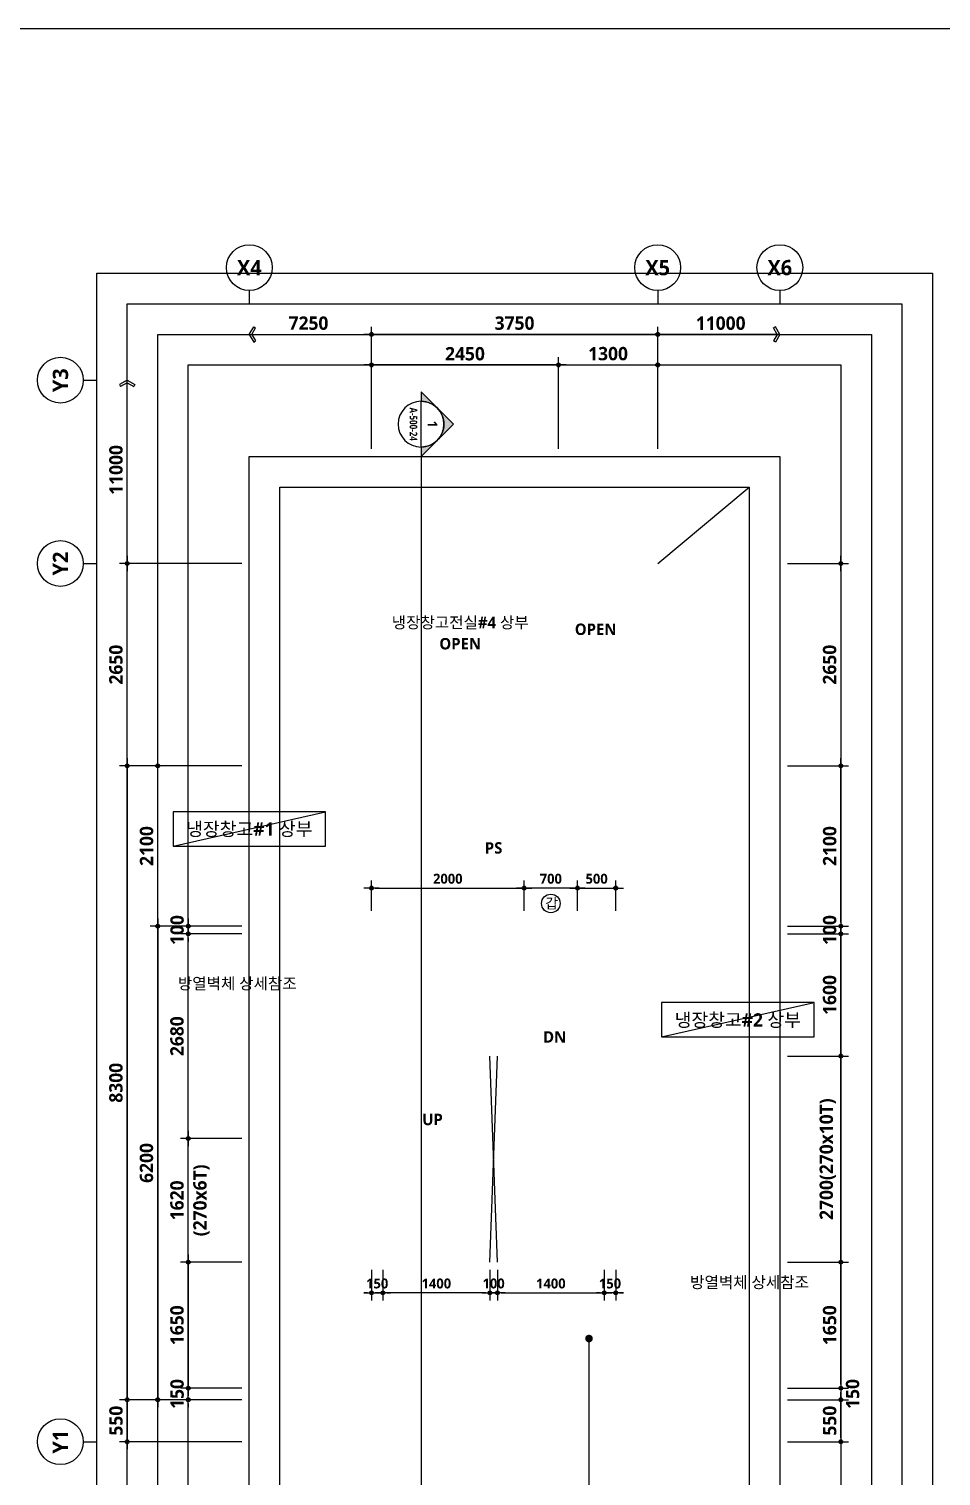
# Model space of a CAD drawing. Header units: millimetres. Extents: x -12482 to 126000, y 0 to 220200.
# Drawn here: x 13163 to 25113, y 128550 to 147500 of the extents above; entities that cross this region are included whole.
import ezdxf
from ezdxf.enums import TextEntityAlignment as Align

# ---------------------------------------------------------------- set-up
doc = ezdxf.new("R2010")
doc.units = ezdxf.units.MM
doc.header["$LTSCALE"] = 60
doc.linetypes.add('CEN', pattern=[62, 60, -1, 0, -1])
doc.layers.get('Defpoints').update_dxf_attribs({"color": 153})
for name, color, linetype in [('A-ANNO-DIM', 4, 'Continuous'), ('A-ANNO-GRA1', 7, 'Continuous'), ('A-ANNO-LEAD', 4, 'Continuous'), ('A-ANNO-SYMB', 7, 'Continuous'), ('A-ANNO-TEXT1', 7, 'Continuous'), ('A-ANNO-TEXT2', 3, 'Continuous'), ('A-ANNO-TITL', 7, 'Continuous'), ('A-FLOR-OPEN-BELO', 6, 'CEN'), ('A-ST-AXIS-BUB', 7, 'Continuous'), ('A-ST-AXIS-DIM', 7, 'Continuous'), ('AA-MKXS', 3, 'Continuous'), ('AA-MKXX', 3, 'Continuous')]:
    doc.layers.add(name, color=color, linetype=linetype)
for name, color, linetype, plot in [('Defpoint', 161, 'Continuous', False), ('G(그리드1)', 185, 'Continuous', False), ('G(그리드2)', 235, 'Continuous', False)]:
    doc.layers.add(name, color=color, linetype=linetype, plot=plot)
doc.styles.add('2020음성 1차', font='NanumGothicBold.ttf')
doc.styles.add('SAMOO', font='romans.shx', dxfattribs={"bigfont": 'whgtxt.shx'})
doc.styles.add('SH_진천_나눔', font='')
doc.styles.get('SH_진천_나눔').set_extended_font_data('NanumGothic', bold=True)
doc.dimstyles.new('SHP 50', dxfattribs={"dimscale": 50, "dimtxt": 3.5, "dimasz": 1, "dimexe": 2, "dimexo": 2, "dimgap": 1, "dimtad": 1, "dimdec": 0, "dimzin": 0, "dimdsep": 46, "dimtxsty": 'SH_진천_나눔', "dimblk": 'DIMDOT', "dimcen": 0.09, "dimclrd": 256, "dimclre": 256, "dimclrt": 3, "dimadec": 0, "dimazin": 1, "dimtfac": 1, "dimtdec": 0, "dimtix": 1, "dimtmove": 2, "dimatfit": 0, "dimldrblk": 'DIMDOT', "dimfxl": 1, "dimtolj": 1, "dimtzin": 0, "dimlwd": -1, "dimlwe": -1, "dimarcsym": 0})
doc.dimstyles.new('SHP 50내부', dxfattribs={"dimscale": 50, "dimtxt": 2.6, "dimasz": 1, "dimexe": 2, "dimexo": 2, "dimgap": 1, "dimtad": 1, "dimdec": 0, "dimzin": 0, "dimdsep": 46, "dimtxsty": '2020음성 1차', "dimblk": 'DIMDOT', "dimcen": 0.09, "dimclrd": 256, "dimclre": 256, "dimclrt": 3, "dimadec": 0, "dimazin": 1, "dimtfac": 1, "dimtdec": 0, "dimtix": 1, "dimtmove": 2, "dimatfit": 0, "dimldrblk": 'DIMDOT', "dimfxl": 1, "dimtolj": 1, "dimtzin": 0, "dimlwd": -1, "dimlwe": -1, "dimarcsym": 0})

# ---------------------------------------------------------------- blocks, each defined once
blk = doc.blocks.new('A-ST-AXIS-BUB-1')
at = {"layer": 'A-ST-AXIS-BUB'}
blk.add_line((0, 350), (0, 0), dxfattribs=at)
blk.add_circle((0, 950), 600, dxfattribs=at)
blk = doc.blocks.new('DIMDOT')
at = {"color": 0}
blk.add_line((-2, 0), (2, 0), dxfattribs=at)
for radius in [0.5, 0.25]:
    blk.add_circle((0, 0), radius, dxfattribs=at)
blk = doc.blocks.new('arrow1')
at = {"color": 0}
for p, q in [((0, 0), (0.286, 0.501)), ((0, 0), (0.286, -0.501)), ((0.165, 0), (0.41, 0.429)), ((0.165, 0), (0.41, -0.429)), ((0.286, 0.501), (0.41, 0.43)), ((0.286, -0.501), (0.41, -0.43))]:
    blk.add_line(p, q, dxfattribs=at)
blk = doc.blocks.new('*D17259')
at = {"layer": 'A-ST-AXIS-DIM'}
for p, q in [((15950, 137850), (14350, 137850)), ((14450, 137800), (14450, 129600)), ((15950, 129550), (14350, 129550))]:
    blk.add_line(p, q, dxfattribs=at)
at = {"layer": 'Defpoints', "color": 0}
for p in [(16050, 137850), (14450, 129550), (16050, 129550)]:
    blk.add_point(p, dxfattribs=at)
at = {"layer": 'A-ST-AXIS-DIM', "linetype": 'ByBlock', "xscale": 50, "yscale": 50, "zscale": 50}
for p, rotation in [((14450, 137850), 90), ((14450, 129550), 270)]:
    blk.add_blockref('DIMDOT', p, dxfattribs=dict(at, rotation=rotation))
at = {"layer": 'A-ST-AXIS-DIM', "color": 3, "insert": (14303, 133700), "char_height": 175, "attachment_point": 5, "rotation": 90, "style": 'SH_진천_나눔'}
blk.add_mtext('\\A1;8300', dxfattribs=at)
blk = doc.blocks.new('*D17260')
at = {"layer": 'A-ST-AXIS-DIM'}
for p, q in [((15950, 135750), (14750, 135750)), ((14850, 135700), (14850, 129600)), ((15950, 129550), (14750, 129550))]:
    blk.add_line(p, q, dxfattribs=at)
at = {"layer": 'Defpoints', "color": 0}
for p in [(16050, 135750), (14850, 129550), (16050, 129550)]:
    blk.add_point(p, dxfattribs=at)
at = {"layer": 'A-ST-AXIS-DIM', "linetype": 'ByBlock', "xscale": 50, "yscale": 50, "zscale": 50}
for p, rotation in [((14850, 135750), 90), ((14850, 129550), 270)]:
    blk.add_blockref('DIMDOT', p, dxfattribs=dict(at, rotation=rotation))
at = {"layer": 'A-ST-AXIS-DIM', "color": 3, "insert": (14703, 132650), "char_height": 175, "attachment_point": 5, "rotation": 90, "style": 'SH_진천_나눔'}
blk.add_mtext('\\A1;6200', dxfattribs=at)
blk = doc.blocks.new('*D17261')
at = {"layer": 'A-ST-AXIS-DIM'}
for p, q in [((15950, 137850), (14750, 137850)), ((14850, 135800), (14850, 137800)), ((15950, 135750), (14750, 135750))]:
    blk.add_line(p, q, dxfattribs=at)
at = {"layer": 'Defpoints', "color": 0}
for p in [(14850, 137850), (16050, 137850), (16050, 135750)]:
    blk.add_point(p, dxfattribs=at)
at = {"layer": 'A-ST-AXIS-DIM', "linetype": 'ByBlock', "xscale": 50, "yscale": 50, "zscale": 50}
for p, rotation in [((14850, 137850), 90), ((14850, 135750), 270)]:
    blk.add_blockref('DIMDOT', p, dxfattribs=dict(at, rotation=rotation))
at = {"layer": 'A-ST-AXIS-DIM', "color": 3, "insert": (14704, 136800), "char_height": 175, "attachment_point": 5, "rotation": 90, "style": 'SH_진천_나눔'}
blk.add_mtext('\\A1;2100', dxfattribs=at)
blk = doc.blocks.new('*D17262')
at = {"layer": 'A-ST-AXIS-DIM'}
for p, q in [((15950, 129550), (14350, 129550)), ((14450, 129500), (14450, 129050)), ((15950, 129000), (14350, 129000))]:
    blk.add_line(p, q, dxfattribs=at)
at = {"layer": 'Defpoints', "color": 0}
for p in [(16050, 129550), (14450, 129000), (16050, 129000)]:
    blk.add_point(p, dxfattribs=at)
at = {"layer": 'A-ST-AXIS-DIM', "linetype": 'ByBlock', "xscale": 50, "yscale": 50, "zscale": 50}
for p, rotation in [((14450, 129550), 90), ((14450, 129000), 270)]:
    blk.add_blockref('DIMDOT', p, dxfattribs=dict(at, rotation=rotation))
at = {"layer": 'A-ST-AXIS-DIM', "color": 3, "insert": (14304, 129275), "char_height": 175, "attachment_point": 5, "rotation": 90, "style": 'SH_진천_나눔'}
blk.add_mtext('\\A1;550', dxfattribs=at)
blk = doc.blocks.new('*D17263')
at = {"layer": 'A-ST-AXIS-DIM'}
for p, q in [((15950, 140500), (14350, 140500)), ((14450, 137900), (14450, 140450)), ((15950, 137850), (14350, 137850))]:
    blk.add_line(p, q, dxfattribs=at)
at = {"layer": 'Defpoints', "color": 0}
for p in [(14450, 140500), (16050, 140500), (16050, 137850)]:
    blk.add_point(p, dxfattribs=at)
at = {"layer": 'A-ST-AXIS-DIM', "linetype": 'ByBlock', "xscale": 50, "yscale": 50, "zscale": 50}
for p, rotation in [((14450, 140500), 90), ((14450, 137850), 270)]:
    blk.add_blockref('DIMDOT', p, dxfattribs=dict(at, rotation=rotation))
at = {"layer": 'A-ST-AXIS-DIM', "color": 3, "insert": (14303, 139175), "char_height": 175, "attachment_point": 5, "rotation": 90, "style": 'SH_진천_나눔'}
blk.add_mtext('\\A1;2650', dxfattribs=at)
blk = doc.blocks.new('*D18439')
at = {"layer": 'A-ANNO-DIM'}
for p, q in [((19650, 135950), (19650, 136350)), ((20350, 135950), (20350, 136350)), ((20300, 136250), (19700, 136250))]:
    blk.add_line(p, q, dxfattribs=at)
at = {"layer": 'Defpoints', "color": 0}
for p in [(19650, 136250), (19650, 135850), (20350, 135850)]:
    blk.add_point(p, dxfattribs=at)
at = {"layer": 'A-ANNO-DIM', "linetype": 'ByBlock', "xscale": 50, "yscale": 50, "zscale": 50, "rotation": 180}
blk.add_blockref('DIMDOT', (19650, 136250), dxfattribs=at)
at = {"layer": 'A-ANNO-DIM', "linetype": 'ByBlock', "xscale": 50, "yscale": 50, "zscale": 50}
blk.add_blockref('DIMDOT', (20350, 136250), dxfattribs=at)
at = {"layer": 'A-ANNO-DIM', "color": 3, "insert": (20000, 136371), "char_height": 130, "attachment_point": 5, "style": '2020음성 1차'}
blk.add_mtext('\\A1;700', dxfattribs=at)
blk = doc.blocks.new('*D18440')
at = {"layer": 'A-ANNO-DIM'}
for p, q in [((17650, 135950), (17650, 136350)), ((19650, 135950), (19650, 136350)), ((17700, 136250), (19600, 136250))]:
    blk.add_line(p, q, dxfattribs=at)
at = {"layer": 'Defpoints', "color": 0}
for p in [(19650, 136250), (17650, 135850), (19650, 135850)]:
    blk.add_point(p, dxfattribs=at)
at = {"layer": 'A-ANNO-DIM', "linetype": 'ByBlock', "xscale": 50, "yscale": 50, "zscale": 50, "rotation": 180}
blk.add_blockref('DIMDOT', (17650, 136250), dxfattribs=at)
at = {"layer": 'A-ANNO-DIM', "linetype": 'ByBlock', "xscale": 50, "yscale": 50, "zscale": 50}
blk.add_blockref('DIMDOT', (19650, 136250), dxfattribs=at)
at = {"layer": 'A-ANNO-DIM', "color": 3, "insert": (18650, 136371), "char_height": 130, "attachment_point": 5, "style": '2020음성 1차'}
blk.add_mtext('\\A1;2000', dxfattribs=at)
blk = doc.blocks.new('*D18441')
at = {"layer": 'A-ANNO-DIM'}
for p, q in [((20350, 135950), (20350, 136350)), ((20850, 135950), (20850, 136350)), ((20400, 136250), (20800, 136250))]:
    blk.add_line(p, q, dxfattribs=at)
at = {"layer": 'Defpoints', "color": 0}
for p in [(20850, 136250), (20350, 135850), (20850, 135850)]:
    blk.add_point(p, dxfattribs=at)
at = {"layer": 'A-ANNO-DIM', "linetype": 'ByBlock', "xscale": 50, "yscale": 50, "zscale": 50, "rotation": 180}
blk.add_blockref('DIMDOT', (20350, 136250), dxfattribs=at)
at = {"layer": 'A-ANNO-DIM', "linetype": 'ByBlock', "xscale": 50, "yscale": 50, "zscale": 50}
blk.add_blockref('DIMDOT', (20850, 136250), dxfattribs=at)
at = {"layer": 'A-ANNO-DIM', "color": 3, "insert": (20600, 136371), "char_height": 130, "attachment_point": 5, "style": '2020음성 1차'}
blk.add_mtext('\\A1;500', dxfattribs=at)
blk = doc.blocks.new('갑종 TEXT100')
at = {"layer": 'A-ANNO-SYMB'}
blk.add_circle((0, 0), 243, dxfattribs=at)
at = {"layer": 'A-ANNO-TITL', "style": '2020음성 1차'}
blk.add_text('갑 ', height=266.7, dxfattribs=at).set_placement((67, 0), align=Align.MIDDLE_CENTER)
blk = doc.blocks.new('*D18448')
at = {"layer": 'A-ST-AXIS-DIM'}
for p, q in [((17650, 142000), (17650, 143600)), ((21350, 143500), (17700, 143500)), ((21400, 142000), (21400, 143600))]:
    blk.add_line(p, q, dxfattribs=at)
at = {"layer": 'Defpoints', "color": 0}
for p in [(17650, 143500), (17650, 141900), (21400, 141900)]:
    blk.add_point(p, dxfattribs=at)
at = {"layer": 'A-ST-AXIS-DIM', "linetype": 'ByBlock', "xscale": 50, "yscale": 50, "zscale": 50, "rotation": 180}
blk.add_blockref('DIMDOT', (17650, 143500), dxfattribs=at)
at = {"layer": 'A-ST-AXIS-DIM', "linetype": 'ByBlock', "xscale": 50, "yscale": 50, "zscale": 50}
blk.add_blockref('DIMDOT', (21400, 143500), dxfattribs=at)
at = {"layer": 'A-ST-AXIS-DIM', "color": 3, "insert": (19525, 143647), "char_height": 175, "attachment_point": 5, "style": 'SH_진천_나눔'}
blk.add_mtext('\\A1;3750', dxfattribs=at)
blk = doc.blocks.new('*D18449')
at = {"layer": 'A-ST-AXIS-DIM'}
for p, q in [((20100, 142000), (20100, 143200)), ((20150, 143100), (21350, 143100)), ((21400, 142000), (21400, 143200))]:
    blk.add_line(p, q, dxfattribs=at)
at = {"layer": 'Defpoints', "color": 0}
for p in [(21400, 143100), (20100, 141900), (21400, 141900)]:
    blk.add_point(p, dxfattribs=at)
at = {"layer": 'A-ST-AXIS-DIM', "linetype": 'ByBlock', "xscale": 50, "yscale": 50, "zscale": 50, "rotation": 180}
blk.add_blockref('DIMDOT', (20100, 143100), dxfattribs=at)
at = {"layer": 'A-ST-AXIS-DIM', "linetype": 'ByBlock', "xscale": 50, "yscale": 50, "zscale": 50}
blk.add_blockref('DIMDOT', (21400, 143100), dxfattribs=at)
at = {"layer": 'A-ST-AXIS-DIM', "color": 3, "insert": (20750, 143247), "char_height": 175, "attachment_point": 5, "style": 'SH_진천_나눔'}
blk.add_mtext('\\A1;1300', dxfattribs=at)
blk = doc.blocks.new('*D18450')
at = {"layer": 'A-ST-AXIS-DIM'}
for p, q in [((17650, 142000), (17650, 143200)), ((20050, 143100), (17700, 143100)), ((20100, 142000), (20100, 143200))]:
    blk.add_line(p, q, dxfattribs=at)
at = {"layer": 'Defpoints', "color": 0}
for p in [(17650, 143100), (17650, 141900), (20100, 141900)]:
    blk.add_point(p, dxfattribs=at)
at = {"layer": 'A-ST-AXIS-DIM', "linetype": 'ByBlock', "xscale": 50, "yscale": 50, "zscale": 50, "rotation": 180}
blk.add_blockref('DIMDOT', (17650, 143100), dxfattribs=at)
at = {"layer": 'A-ST-AXIS-DIM', "linetype": 'ByBlock', "xscale": 50, "yscale": 50, "zscale": 50}
blk.add_blockref('DIMDOT', (20100, 143100), dxfattribs=at)
at = {"layer": 'A-ST-AXIS-DIM', "color": 3, "insert": (18875, 143246), "char_height": 175, "attachment_point": 5, "style": 'SH_진천_나눔'}
blk.add_mtext('\\A1;2450', dxfattribs=at)
blk = doc.blocks.new('*D18479')
at = {"layer": 'A-ST-AXIS-DIM'}
for p, q in [((15950, 132970), (15150, 132970)), ((15250, 131400), (15250, 132920)), ((15950, 131350), (15150, 131350))]:
    blk.add_line(p, q, dxfattribs=at)
at = {"layer": 'Defpoints', "color": 0}
for p in [(15250, 132970), (16050, 132970), (16050, 131350)]:
    blk.add_point(p, dxfattribs=at)
at = {"layer": 'A-ST-AXIS-DIM', "linetype": 'ByBlock', "xscale": 50, "yscale": 50, "zscale": 50}
for p, rotation in [((15250, 132970), 89.99999999999993), ((15250, 131350), 269.9999999999999)]:
    blk.add_blockref('DIMDOT', p, dxfattribs=dict(at, rotation=rotation))
at = {"layer": 'A-ST-AXIS-DIM', "color": 3, "char_height": 175, "attachment_point": 5, "rotation": 90, "style": 'SH_진천_나눔'}
for s, insert in [('\\A1;(270x6T)', (15422, 132160)), ('\\A1;1620', (15103, 132160))]:
    blk.add_mtext(s, dxfattribs=dict(at, insert=insert))
blk = doc.blocks.new('*D18480')
at = {"layer": 'A-ST-AXIS-DIM'}
for p, q in [((15950, 135650), (15150, 135650)), ((15250, 133020), (15250, 135600)), ((15950, 132970), (15150, 132970))]:
    blk.add_line(p, q, dxfattribs=at)
at = {"layer": 'Defpoints', "color": 0}
for p in [(15250, 135650), (16050, 135650), (16050, 132970)]:
    blk.add_point(p, dxfattribs=at)
at = {"layer": 'A-ST-AXIS-DIM', "linetype": 'ByBlock', "xscale": 50, "yscale": 50, "zscale": 50}
for p, rotation in [((15250, 135650), 89.99999999999997), ((15250, 132970), 269.9999999999999)]:
    blk.add_blockref('DIMDOT', p, dxfattribs=dict(at, rotation=rotation))
at = {"layer": 'A-ST-AXIS-DIM', "color": 3, "insert": (15103, 134310), "char_height": 175, "attachment_point": 5, "rotation": 90, "style": 'SH_진천_나눔'}
blk.add_mtext('\\A1;2680', dxfattribs=at)
blk = doc.blocks.new('*D18481')
at = {"layer": 'A-ST-AXIS-DIM'}
for p, q in [((15950, 135750), (15150, 135750)), ((15250, 135800), (15250, 135850)), ((15250, 135750), (15250, 135650)), ((15950, 135650), (15150, 135650)), ((15250, 135600), (15250, 135550))]:
    blk.add_line(p, q, dxfattribs=at)
at = {"layer": 'Defpoints', "color": 0}
for p in [(16050, 135750), (15250, 135650), (16050, 135650)]:
    blk.add_point(p, dxfattribs=at)
at = {"layer": 'A-ST-AXIS-DIM', "linetype": 'ByBlock', "xscale": 50, "yscale": 50, "zscale": 50}
for p, rotation in [((15250, 135750), 270), ((15250, 135650), 90)]:
    blk.add_blockref('DIMDOT', p, dxfattribs=dict(at, rotation=rotation))
at = {"layer": 'A-ST-AXIS-DIM', "color": 3, "insert": (15104, 135700), "char_height": 175, "attachment_point": 5, "rotation": 90, "style": 'SH_진천_나눔'}
blk.add_mtext('\\A1;100', dxfattribs=at)
blk = doc.blocks.new('*D18482')
at = {"layer": 'A-ST-AXIS-DIM'}
for p, q in [((15950, 131350), (15150, 131350)), ((15250, 131300), (15250, 129750)), ((15950, 129700), (15150, 129700))]:
    blk.add_line(p, q, dxfattribs=at)
at = {"layer": 'Defpoints', "color": 0}
for p in [(16050, 131350), (15250, 129700), (16050, 129700)]:
    blk.add_point(p, dxfattribs=at)
at = {"layer": 'A-ST-AXIS-DIM', "linetype": 'ByBlock', "xscale": 50, "yscale": 50, "zscale": 50}
for p, rotation in [((15250, 131350), 90.00000000000006), ((15250, 129700), 270.0000000000001)]:
    blk.add_blockref('DIMDOT', p, dxfattribs=dict(at, rotation=rotation))
at = {"layer": 'A-ST-AXIS-DIM', "color": 3, "insert": (15103, 130525), "char_height": 175, "attachment_point": 5, "rotation": 90, "style": 'SH_진천_나눔'}
blk.add_mtext('\\A1;1650', dxfattribs=at)
blk = doc.blocks.new('*D18483')
at = {"layer": 'A-ST-AXIS-DIM'}
for p, q in [((15950, 129700), (15150, 129700)), ((15250, 129750), (15250, 129800)), ((15250, 129550), (15250, 129700)), ((15950, 129550), (15150, 129550)), ((15250, 129500), (15250, 129450))]:
    blk.add_line(p, q, dxfattribs=at)
at = {"layer": 'Defpoints', "color": 0}
for p in [(15250, 129700), (16050, 129700), (16050, 129550)]:
    blk.add_point(p, dxfattribs=at)
at = {"layer": 'A-ST-AXIS-DIM', "linetype": 'ByBlock', "xscale": 50, "yscale": 50, "zscale": 50}
for p, rotation in [((15250, 129700), 270), ((15250, 129550), 90)]:
    blk.add_blockref('DIMDOT', p, dxfattribs=dict(at, rotation=rotation))
at = {"layer": 'A-ST-AXIS-DIM', "color": 3, "insert": (15104, 129625), "char_height": 175, "attachment_point": 5, "rotation": 90, "style": 'SH_진천_나눔'}
blk.add_mtext('\\A1;150', dxfattribs=at)
blk = doc.blocks.new('*D18484')
at = {"layer": 'A-ST-AXIS-DIM'}
for p, q in [((23100, 129700), (23900, 129700)), ((23800, 129750), (23800, 129800)), ((23800, 129700), (23800, 129550)), ((23100, 129550), (23900, 129550)), ((23800, 129500), (23800, 129450))]:
    blk.add_line(p, q, dxfattribs=at)
at = {"layer": 'Defpoints', "color": 0}
for p in [(23000, 129700), (23000, 129550), (23800, 129550)]:
    blk.add_point(p, dxfattribs=at)
at = {"layer": 'A-ST-AXIS-DIM', "linetype": 'ByBlock', "xscale": 50, "yscale": 50, "zscale": 50}
for p, rotation in [((23800, 129700), 270), ((23800, 129550), 90)]:
    blk.add_blockref('DIMDOT', p, dxfattribs=dict(at, rotation=rotation))
at = {"layer": 'A-ST-AXIS-DIM', "color": 3, "insert": (23954, 129625), "char_height": 175, "attachment_point": 5, "rotation": 90, "style": 'SH_진천_나눔'}
blk.add_mtext('\\A1;150', dxfattribs=at)
blk = doc.blocks.new('*D18485')
at = {"layer": 'A-ST-AXIS-DIM'}
for p, q in [((23100, 135650), (23900, 135650)), ((23800, 134100), (23800, 135600)), ((23100, 134050), (23900, 134050))]:
    blk.add_line(p, q, dxfattribs=at)
at = {"layer": 'Defpoints', "color": 0}
for p in [(23000, 135650), (23800, 135650), (23000, 134050)]:
    blk.add_point(p, dxfattribs=at)
at = {"layer": 'A-ST-AXIS-DIM', "linetype": 'ByBlock', "xscale": 50, "yscale": 50, "zscale": 50}
for p, rotation in [((23800, 135650), 90), ((23800, 134050), 270)]:
    blk.add_blockref('DIMDOT', p, dxfattribs=dict(at, rotation=rotation))
at = {"layer": 'A-ST-AXIS-DIM', "color": 3, "insert": (23653, 134850), "char_height": 175, "attachment_point": 5, "rotation": 90, "style": 'SH_진천_나눔'}
blk.add_mtext('\\A1;1600', dxfattribs=at)
blk = doc.blocks.new('*D18486')
at = {"layer": 'A-ST-AXIS-DIM'}
for p, q in [((23100, 135750), (23900, 135750)), ((23800, 135800), (23800, 135850)), ((23800, 135750), (23800, 135650)), ((23100, 135650), (23900, 135650)), ((23800, 135600), (23800, 135550))]:
    blk.add_line(p, q, dxfattribs=at)
at = {"layer": 'Defpoints', "color": 0}
for p in [(23000, 135750), (23000, 135650), (23800, 135650)]:
    blk.add_point(p, dxfattribs=at)
at = {"layer": 'A-ST-AXIS-DIM', "linetype": 'ByBlock', "xscale": 50, "yscale": 50, "zscale": 50}
for p, rotation in [((23800, 135750), 270), ((23800, 135650), 90)]:
    blk.add_blockref('DIMDOT', p, dxfattribs=dict(at, rotation=rotation))
at = {"layer": 'A-ST-AXIS-DIM', "color": 3, "insert": (23654, 135700), "char_height": 175, "attachment_point": 5, "rotation": 90, "style": 'SH_진천_나눔'}
blk.add_mtext('\\A1;100', dxfattribs=at)
blk = doc.blocks.new('*D18487')
at = {"layer": 'A-ST-AXIS-DIM'}
for p, q in [((23100, 134050), (23900, 134050)), ((23800, 131400), (23800, 134000)), ((23100, 131350), (23900, 131350))]:
    blk.add_line(p, q, dxfattribs=at)
at = {"layer": 'Defpoints', "color": 0}
for p in [(23000, 134050), (23800, 134050), (23000, 131350)]:
    blk.add_point(p, dxfattribs=at)
at = {"layer": 'A-ST-AXIS-DIM', "linetype": 'ByBlock', "xscale": 50, "yscale": 50, "zscale": 50}
for p, rotation in [((23800, 134050), 90), ((23800, 131350), 270)]:
    blk.add_blockref('DIMDOT', p, dxfattribs=dict(at, rotation=rotation))
at = {"layer": 'A-ST-AXIS-DIM', "color": 3, "insert": (23628, 132700), "char_height": 175, "attachment_point": 5, "rotation": 90, "style": 'SH_진천_나눔'}
blk.add_mtext('\\A1;\\A1;2700(270x10T)', dxfattribs=at)
blk = doc.blocks.new('*D18488')
at = {"layer": 'A-ST-AXIS-DIM'}
for p, q in [((23100, 131350), (23900, 131350)), ((23800, 129750), (23800, 131300)), ((23100, 129700), (23900, 129700))]:
    blk.add_line(p, q, dxfattribs=at)
at = {"layer": 'Defpoints', "color": 0}
for p in [(23000, 131350), (23800, 131350), (23000, 129700)]:
    blk.add_point(p, dxfattribs=at)
at = {"layer": 'A-ST-AXIS-DIM', "linetype": 'ByBlock', "xscale": 50, "yscale": 50, "zscale": 50}
for p, rotation in [((23800, 131350), 90), ((23800, 129700), 270)]:
    blk.add_blockref('DIMDOT', p, dxfattribs=dict(at, rotation=rotation))
at = {"layer": 'A-ST-AXIS-DIM', "color": 3, "insert": (23653, 130525), "char_height": 175, "attachment_point": 5, "rotation": 90, "style": 'SH_진천_나눔'}
blk.add_mtext('\\A1;1650', dxfattribs=at)
blk = doc.blocks.new('*D18489')
at = {"layer": 'A-ST-AXIS-DIM'}
for p, q in [((23100, 137850), (23900, 137850)), ((23800, 135800), (23800, 137800)), ((23100, 135750), (23900, 135750))]:
    blk.add_line(p, q, dxfattribs=at)
at = {"layer": 'Defpoints', "color": 0}
for p in [(23000, 137850), (23800, 137850), (23000, 135750)]:
    blk.add_point(p, dxfattribs=at)
at = {"layer": 'A-ST-AXIS-DIM', "linetype": 'ByBlock', "xscale": 50, "yscale": 50, "zscale": 50}
for p, rotation in [((23800, 137850), 90), ((23800, 135750), 270)]:
    blk.add_blockref('DIMDOT', p, dxfattribs=dict(at, rotation=rotation))
at = {"layer": 'A-ST-AXIS-DIM', "color": 3, "insert": (23654, 136800), "char_height": 175, "attachment_point": 5, "rotation": 90, "style": 'SH_진천_나눔'}
blk.add_mtext('\\A1;2100', dxfattribs=at)
blk = doc.blocks.new('*D18490')
at = {"layer": 'A-ST-AXIS-DIM'}
for p, q in [((23100, 140500), (23900, 140500)), ((23800, 140450), (23800, 137900)), ((23100, 137850), (23900, 137850))]:
    blk.add_line(p, q, dxfattribs=at)
at = {"layer": 'Defpoints', "color": 0}
for p in [(23000, 140500), (23000, 137850), (23800, 137850)]:
    blk.add_point(p, dxfattribs=at)
at = {"layer": 'A-ST-AXIS-DIM', "linetype": 'ByBlock', "xscale": 50, "yscale": 50, "zscale": 50}
for p, rotation in [((23800, 140500), 90), ((23800, 137850), 270)]:
    blk.add_blockref('DIMDOT', p, dxfattribs=dict(at, rotation=rotation))
at = {"layer": 'A-ST-AXIS-DIM', "color": 3, "insert": (23653, 139175), "char_height": 175, "attachment_point": 5, "rotation": 90, "style": 'SH_진천_나눔'}
blk.add_mtext('\\A1;2650', dxfattribs=at)
blk = doc.blocks.new('*D18491')
at = {"layer": 'A-ST-AXIS-DIM'}
for p, q in [((23100, 129550), (23900, 129550)), ((23800, 129050), (23800, 129500)), ((23100, 129000), (23900, 129000))]:
    blk.add_line(p, q, dxfattribs=at)
at = {"layer": 'Defpoints', "color": 0}
for p in [(23000, 129550), (23800, 129550), (23000, 129000)]:
    blk.add_point(p, dxfattribs=at)
at = {"layer": 'A-ST-AXIS-DIM', "linetype": 'ByBlock', "xscale": 50, "yscale": 50, "zscale": 50}
for p, rotation in [((23800, 129550), 90), ((23800, 129000), 270)]:
    blk.add_blockref('DIMDOT', p, dxfattribs=dict(at, rotation=rotation))
at = {"layer": 'A-ST-AXIS-DIM', "color": 3, "insert": (23654, 129275), "char_height": 175, "attachment_point": 5, "rotation": 90, "style": 'SH_진천_나눔'}
blk.add_mtext('\\A1;550', dxfattribs=at)
blk = doc.blocks.new('*D18533')
at = {"layer": 'A-ANNO-DIM'}
for p, q in [((19200, 131250), (19200, 130850)), ((19300, 131250), (19300, 130850)), ((19150, 130950), (19100, 130950)), ((19300, 130950), (19200, 130950)), ((19350, 130950), (19400, 130950))]:
    blk.add_line(p, q, dxfattribs=at)
at = {"layer": 'Defpoints', "color": 0}
for p in [(19200, 131350), (19300, 131350), (19200, 130950)]:
    blk.add_point(p, dxfattribs=at)
at = {"layer": 'A-ANNO-DIM', "linetype": 'ByBlock', "xscale": 50, "yscale": 50, "zscale": 50}
blk.add_blockref('DIMDOT', (19200, 130950), dxfattribs=at)
at = {"layer": 'A-ANNO-DIM', "linetype": 'ByBlock', "xscale": 50, "yscale": 50, "zscale": 50, "rotation": 180}
blk.add_blockref('DIMDOT', (19300, 130950), dxfattribs=at)
at = {"layer": 'A-ANNO-DIM', "color": 3, "insert": (19250, 131071), "char_height": 130, "attachment_point": 5, "style": '2020음성 1차'}
blk.add_mtext('\\A1;100', dxfattribs=at)
blk = doc.blocks.new('*D18534')
at = {"layer": 'A-ANNO-DIM'}
for p, q in [((19300, 131250), (19300, 130850)), ((20700, 131250), (20700, 130850)), ((19350, 130950), (20650, 130950))]:
    blk.add_line(p, q, dxfattribs=at)
at = {"layer": 'Defpoints', "color": 0}
for p in [(19300, 131350), (20700, 131350), (20700, 130950)]:
    blk.add_point(p, dxfattribs=at)
at = {"layer": 'A-ANNO-DIM', "linetype": 'ByBlock', "xscale": 50, "yscale": 50, "zscale": 50, "rotation": 180}
blk.add_blockref('DIMDOT', (19300, 130950), dxfattribs=at)
at = {"layer": 'A-ANNO-DIM', "linetype": 'ByBlock', "xscale": 50, "yscale": 50, "zscale": 50}
blk.add_blockref('DIMDOT', (20700, 130950), dxfattribs=at)
at = {"layer": 'A-ANNO-DIM', "color": 3, "insert": (20000, 131071), "char_height": 130, "attachment_point": 5, "style": '2020음성 1차'}
blk.add_mtext('\\A1;1400', dxfattribs=at)
blk = doc.blocks.new('*D18535')
at = {"layer": 'A-ANNO-DIM'}
for p, q in [((20700, 131250), (20700, 130850)), ((20850, 131250), (20850, 130850)), ((20650, 130950), (20600, 130950)), ((20850, 130950), (20700, 130950)), ((20900, 130950), (20950, 130950))]:
    blk.add_line(p, q, dxfattribs=at)
at = {"layer": 'Defpoints', "color": 0}
for p in [(20700, 131350), (20850, 131350), (20700, 130950)]:
    blk.add_point(p, dxfattribs=at)
at = {"layer": 'A-ANNO-DIM', "linetype": 'ByBlock', "xscale": 50, "yscale": 50, "zscale": 50}
blk.add_blockref('DIMDOT', (20700, 130950), dxfattribs=at)
at = {"layer": 'A-ANNO-DIM', "linetype": 'ByBlock', "xscale": 50, "yscale": 50, "zscale": 50, "rotation": 180}
blk.add_blockref('DIMDOT', (20850, 130950), dxfattribs=at)
at = {"layer": 'A-ANNO-DIM', "color": 3, "insert": (20775, 131071), "char_height": 130, "attachment_point": 5, "style": '2020음성 1차'}
blk.add_mtext('\\A1;150', dxfattribs=at)
blk = doc.blocks.new('*D18536')
at = {"layer": 'A-ANNO-DIM'}
for p, q in [((17800, 131250), (17800, 130850)), ((19200, 131250), (19200, 130850)), ((19150, 130950), (17850, 130950))]:
    blk.add_line(p, q, dxfattribs=at)
at = {"layer": 'Defpoints', "color": 0}
for p in [(17800, 131350), (19200, 131350), (17800, 130950)]:
    blk.add_point(p, dxfattribs=at)
at = {"layer": 'A-ANNO-DIM', "linetype": 'ByBlock', "xscale": 50, "yscale": 50, "zscale": 50, "rotation": 180}
blk.add_blockref('DIMDOT', (17800, 130950), dxfattribs=at)
at = {"layer": 'A-ANNO-DIM', "linetype": 'ByBlock', "xscale": 50, "yscale": 50, "zscale": 50}
blk.add_blockref('DIMDOT', (19200, 130950), dxfattribs=at)
at = {"layer": 'A-ANNO-DIM', "color": 3, "insert": (18500, 131071), "char_height": 130, "attachment_point": 5, "style": '2020음성 1차'}
blk.add_mtext('\\A1;1400', dxfattribs=at)
blk = doc.blocks.new('*D18537')
at = {"layer": 'A-ANNO-DIM'}
for p, q in [((17650, 131250), (17650, 130850)), ((17800, 131250), (17800, 130850)), ((17600, 130950), (17550, 130950)), ((17650, 130950), (17800, 130950)), ((17850, 130950), (17900, 130950))]:
    blk.add_line(p, q, dxfattribs=at)
at = {"layer": 'Defpoints', "color": 0}
for p in [(17650, 131350), (17800, 131350), (17800, 130950)]:
    blk.add_point(p, dxfattribs=at)
at = {"layer": 'A-ANNO-DIM', "linetype": 'ByBlock', "xscale": 50, "yscale": 50, "zscale": 50}
blk.add_blockref('DIMDOT', (17650, 130950), dxfattribs=at)
at = {"layer": 'A-ANNO-DIM', "linetype": 'ByBlock', "xscale": 50, "yscale": 50, "zscale": 50, "rotation": 180}
blk.add_blockref('DIMDOT', (17800, 130950), dxfattribs=at)
at = {"layer": 'A-ANNO-DIM', "color": 3, "insert": (17725, 131071), "char_height": 130, "attachment_point": 5, "style": '2020음성 1차'}
blk.add_mtext('\\A1;150', dxfattribs=at)
blk = doc.blocks.new('*U15104')
at = {"layer": 'AA-MKXX'}
blk.add_hatch(color=256, dxfattribs=at).paths.add_polyline_path([(48373, 600), (48163, 0), (48373, 0)])
at = {"layer": 'AA-MKXX', "linetype": 'CEN', "ltscale": 300}
blk.add_line((900, 0), (48373, 0), dxfattribs=at)
at = {"layer": 'AA-MKXX'}
blk.add_lwpolyline([(48373, 0), (48373, 600), (48163, 0)], close=True, dxfattribs=at)
blk = doc.blocks.new('*U15083')
at = {"layer": 'AA-MKXS'}
blk.add_hatch(color=3, dxfattribs=at).paths.add_polyline_path([(0, 8.49), (-4.24, 4.24, -0.414214), (4.24, 4.24)])
h = blk.add_hatch(color=3, dxfattribs=at)
h.paths.add_polyline_path([(-8.49, 0), (-6, 0, -0.198912), (-4.24, 4.24)])
h.paths.add_polyline_path([(6, 0), (8.49, 0), (4.24, 4.24, -0.198912)])
at = {"layer": 'AA-MKXS', "color": 3, "linetype": 'Continuous', "ltscale": 5}
blk.add_line((-6, 0), (6, 0), dxfattribs=at)
at = {"layer": 'AA-MKXS', "color": 3}
for points in [[(4.24, 4.24, 0.414214), (-4.24, 4.24), (0, 8.49)], [(-4.24, 4.24, 0.198912), (-6, 0), (-8.49, 0)], [(8.49, 0), (6, 0, 0.198912), (4.24, 4.24)]]:
    blk.add_lwpolyline(points, format="xyb", close=True, dxfattribs=at)
at = {"layer": 'AA-MKXS', "color": 3, "linetype": 'Continuous', "ltscale": 5}
blk.add_circle((0, 0), 6, dxfattribs=at)
at = {"layer": 'AA-MKXS', "style": 'SAMOO', "width": 0.85}
blk.add_attdef('ViewNUM', text='', height=2.5, dxfattribs=at).set_placement((0, 1), align=Align.BOTTOM_CENTER)
blk.add_attdef('SheetNUM', text='', height=2.5, dxfattribs=at).set_placement((0, -1), align=Align.TOP_CENTER)

msp = doc.modelspace()

# ---------------------------------------------------------------- linework, layer by layer
at = {"const_width": 50}
msp.add_lwpolyline([(20500, 130325, -1), (20500, 130375, -1)], format="xyb", close=True, dxfattribs=at)
msp.add_lwpolyline([(20500, 130350), (20500, 127550)])
at = {"layer": 'A-ANNO-GRA1'}
for points in [[(15050, 136800), (17050, 136800), (17050, 137250), (15050, 137250)], [(21450, 134300), (23450, 134300), (23450, 134750), (21450, 134750)]]:
    msp.add_lwpolyline(points, close=True, dxfattribs=at)
at = {"layer": 'A-ANNO-LEAD'}
for points in [[(17350, 135000, 0, 31.3, 0), (17256.3, 135000, 0, 0, 0), (16675, 135000, 0, 0, 0)], [(21150, 131086.9, 0, 31.3, 0), (21243.8, 131086.9, 0, 0, 0), (21825, 131086.9, 0, 0, 0)]]:
    msp.add_lwpolyline(points, format="xyseb", dxfattribs=at)
at = {"layer": 'A-FLOR-OPEN-BELO'}
for p, q in [((19200, 131350), (19300, 134050)), ((19300, 131350), (19200, 134050))]:
    msp.add_line(p, q, dxfattribs=at)
at = {"layer": 'A-ST-AXIS-DIM'}
for p, q in [((16050, 143500), (17600, 143500)), ((17650, 142000), (17650, 143600)), ((21400, 142000), (21400, 143600)), ((21400, 142000), (21400, 143600)), ((23000, 143500), (21450, 143500)), ((14450, 140550), (14450, 142900)), ((14950, 140500), (14350, 140500))]:
    msp.add_line(p, q, dxfattribs=at)
at = {"layer": 'Defpoint'}
msp.add_line((21400, 140500), (22600, 141500), dxfattribs=at)
msp.add_lwpolyline([(1000, 119800), (36500, 119800), (36500, 147500), (1000, 147500)], close=True, dxfattribs=at)
at = {"layer": 'G(그리드1)'}
for p, q in [((15050, 136800), (17050, 137250)), ((21450, 134300), (23450, 134750))]:
    msp.add_line(p, q, dxfattribs=at)
for points in [[(25000, 123000), (14050, 123000), (14050, 144300), (25000, 144300)], [(24600, 124200), (14450, 124200), (14450, 143900), (24600, 143900)], [(24200, 124600), (14850, 124600), (14850, 143500), (24200, 143500)], [(23800, 125000), (15250, 125000), (15250, 143100), (23800, 143100)], [(23000, 125800), (16050, 125800), (16050, 141900), (23000, 141900)]]:
    msp.add_lwpolyline(points, close=True, dxfattribs=at)
at = {"layer": 'G(그리드2)'}
msp.add_lwpolyline([(22600, 126200), (16450, 126200), (16450, 141500), (22600, 141500)], close=True, dxfattribs=at)

# ---------------------------------------------------------------- block references
ref = msp.add_blockref('*U15083', (18300, 142324.3), dxfattribs=dict(xscale=-50, yscale=50, zscale=50, rotation=269.9999999999997))
ref.add_attrib('SheetNUM', 'A-500-24', dxfattribs={"layer": 'AA-MKXS', "height": 100, "rotation": 270, "style": '2020음성 1차', "width": 0.8}).set_placement((18250, 142324.3), align=Align.TOP_CENTER)
ref.add_attrib('ViewNUM', '1', dxfattribs={"layer": 'AA-MKXS', "height": 125, "rotation": 270, "style": '2020음성 1차'}).set_placement((18350, 142324.3), align=Align.BOTTOM_CENTER)
at = {"xscale": 0.3333333333333333, "yscale": 0.3333333333333333, "zscale": 0.3333333333333333, "rotation": 270.0000000000003}
msp.add_blockref('*U15104', (18300, 142324.3), dxfattribs=at)
at = {"xscale": 0.5, "yscale": 0.5, "zscale": 0.5}
msp.add_blockref('갑종 TEXT100', (20000, 136048.3), dxfattribs=at)
at = {"layer": 'A-ST-AXIS-BUB', "xscale": 0.5, "yscale": 0.5, "zscale": 0.5}
for p in [(16050, 143900), (21400, 143900), (23000, 143900)]:
    msp.add_blockref('A-ST-AXIS-BUB-1', p, dxfattribs=at)
at = {"layer": 'A-ST-AXIS-BUB', "xscale": 0.5, "yscale": 0.5, "zscale": 0.5, "rotation": 90}
for p in [(14050, 142900), (14050, 140500), (14050, 129000)]:
    msp.add_blockref('A-ST-AXIS-BUB-1', p, dxfattribs=at)
at = {"layer": 'A-ST-AXIS-DIM'}
for name, p, xscale, yscale, zscale, rotation in [('arrow1', (16050, 143500), -200, 200, 200, 179.9999999999859), ('DIMDOT', (21400, 143500), 50, 50, 50, 180), ('arrow1', (23000, 143500), 200, 200, 200, 180.0000000000131), ('arrow1', (14450, 142900), 200, 200, 200, 270.0000000000144), ('DIMDOT', (14450, 140500), 50, 50, 50, 270)]:
    msp.add_blockref(name, p, dxfattribs=dict(at, xscale=xscale, yscale=yscale, zscale=zscale, rotation=rotation))
at = {"layer": 'A-ST-AXIS-DIM', "xscale": 50, "yscale": 50, "zscale": 50}
msp.add_blockref('DIMDOT', (17650, 143500), dxfattribs=at)

# ---------------------------------------------------------------- texts
at = {"layer": 'A-ANNO-TEXT1', "style": 'SH_진천_나눔'}
for s, height, p in [('X4', 200, (16050, 144375)), ('X5', 200, (21400, 144375)), ('X6', 200, (23000, 144375)), ('PS', 150, (19250.1, 136775.2)), ('DN', 150, (20050, 134300)), ('UP', 150, (18450, 133220))]:
    msp.add_text(s, height=height, dxfattribs=at).set_placement(p, align=Align.MIDDLE_CENTER)
for s, p in [('Y3', (13575, 142900)), ('Y2', (13575, 140500)), ('Y1', (13575, 129000))]:
    msp.add_text(s, height=200, rotation=90, dxfattribs=at).set_placement(p, align=Align.MIDDLE_CENTER)
for s, p in [('냉장창고전실#4 상부', (18812.5, 139729.6)), ('OPEN', (20587.1, 139638.7, 103000)), ('OPEN', (18812.5, 139449.4))]:
    msp.add_text(s, height=150, dxfattribs=at).set_placement(p, align=Align.MIDDLE)
at = {"layer": 'A-ANNO-TEXT1', "style": '2020음성 1차'}
msp.add_text('방열벽체 상세참조', height=150, dxfattribs=at).set_placement((16670.7, 135000), align=Align.MIDDLE_RIGHT)
msp.add_text('방열벽체 상세참조', height=150, dxfattribs=at).set_placement((21825, 131086.9), align=Align.MIDDLE_LEFT)
at = {"layer": 'A-ANNO-TEXT2', "style": 'SH_진천_나눔'}
for s, p in [('냉장창고#1 상부', (16050, 137025)), ('냉장창고#2 상부', (22450, 134525))]:
    msp.add_text(s, height=175, dxfattribs=at).set_placement(p, align=Align.MIDDLE)
at = {"layer": 'A-ST-AXIS-DIM', "color": 3, "char_height": 175, "attachment_point": 5, "style": 'SH_진천_나눔'}
for s, insert in [('\\A1;7250', (16825, 143646.4)), ('\\A1;11000', (22225, 143646))]:
    msp.add_mtext(s, dxfattribs=dict(at, insert=insert))
at = {"layer": 'A-ST-AXIS-DIM', "color": 3, "insert": (14303.4, 141725), "char_height": 175, "attachment_point": 5, "rotation": 90, "style": 'SH_진천_나눔'}
msp.add_mtext('\\A1;11000', dxfattribs=at)

# ---------------------------------------------------------------- dimensions: what is measured, and where the dimension line sits
at = {"layer": 'A-ANNO-DIM'}
for base, p1, p2, picture, middle in [((19650, 136250), (17650, 135850), (19650, 135850), '*D18440', (18650, 136371.5)), ((17800, 130950), (17650, 131350), (17800, 131350), '*D18537', (17725, 131071.5)), ((20700, 130950), (19300, 131350), (20700, 131350), '*D18534', (20000, 131071.3))]:
    dim = msp.add_linear_dim(base=base, p1=p1, p2=p2, dimstyle='SHP 50내부', override={"dimtxsty": '2020음성 1차', "dimldrblk": 'DIMDOT'}, dxfattribs=at)
    dim.commit()
    dim.dimension.update_dxf_attribs({"geometry": picture, "text_midpoint": middle})
for base, p1, p2, angle, picture, middle in [((19650, 136250), (20350, 135850), (19650, 135850), 180, '*D18439', (20000, 136371.3)), ((20850, 136250), (20350, 135850), (20850, 135850), 0, '*D18441', (20600, 136371.5)), ((17800, 130950), (19200, 131350), (17800, 131350), 180, '*D18536', (18500, 131071.3)), ((19200, 130950), (19300, 131350), (19200, 131350), 180, '*D18533', (19250, 131071.3)), ((20700, 130950), (20850, 131350), (20700, 131350), 180, '*D18535', (20775, 131071.5))]:
    dim = msp.add_linear_dim(base=base, p1=p1, p2=p2, angle=angle, dimstyle='SHP 50내부', override={"dimtxsty": '2020음성 1차', "dimldrblk": 'DIMDOT'}, dxfattribs=at)
    dim.commit()
    dim.dimension.update_dxf_attribs({"geometry": picture, "text_midpoint": middle})
at = {"layer": 'A-ST-AXIS-DIM'}
for base, p1, p2, angle, picture, middle in [((17650, 143500), (21400, 141900), (17650, 141900), 180, '*D18448', (19525, 143646.6)), ((17650, 143100), (20100, 141900), (17650, 141900), 180, '*D18450', (18875, 143246.4)), ((21400, 143100), (20100, 141900), (21400, 141900), 0, '*D18449', (20750, 143246.6)), ((14450, 140500), (16050, 137850), (16050, 140500), 90, '*D17263', (14303.4, 139175)), ((14450, 129550), (16050, 137850), (16050, 129550), 270, '*D17259', (14303.4, 133700)), ((14850, 137850), (16050, 135750), (16050, 137850), 90, '*D17261', (14703.8, 136800)), ((14850, 129550), (16050, 135750), (16050, 129550), 270, '*D17260', (14703.4, 132650)), ((14450, 129000), (16050, 129550), (16050, 129000), 270, '*D17262', (14303.8, 129275))]:
    dim = msp.add_linear_dim(base=base, p1=p1, p2=p2, angle=angle, dimstyle='SHP 50', dxfattribs=at)
    dim.commit()
    dim.dimension.update_dxf_attribs({"geometry": picture, "text_midpoint": middle})
for base, p1, p2, angle, picture, middle in [((23800, 137850), (23000, 140500), (23000, 137850), 90, '*D18490', (23653.4, 139175)), ((23800, 137850), (23000, 135750), (23000, 137850), 270, '*D18489', (23653.8, 136800)), ((15250, 135650), (16050, 135750), (16050, 135650), 90, '*D18481', (15104, 135700)), ((23800, 135650), (23000, 135750), (23000, 135650), 90, '*D18486', (23654, 135700)), ((15250, 135650), (16050, 132970), (16050, 135650), 270, '*D18480', (15103.4, 134310)), ((23800, 135650), (23000, 134050), (23000, 135650), 270, '*D18485', (23653.4, 134850)), ((15250, 129700), (16050, 131350), (16050, 129700), 90, '*D18482', (15103.4, 130525)), ((23800, 131350), (23000, 129700), (23000, 131350), 270, '*D18488', (23653.4, 130525)), ((15250, 129700), (16050, 129550), (16050, 129700), 270, '*D18483', (15103.8, 129625)), ((23800, 129550), (23000, 129000), (23000, 129550), 270, '*D18491', (23653.8, 129275))]:
    dim = msp.add_linear_dim(base=base, p1=p1, p2=p2, angle=angle, dimstyle='SHP 50', override={"dimtxsty": 'SH_진천_나눔', "dimldrblk": 'DIMDOT'}, dxfattribs=at)
    dim.commit()
    dim.dimension.update_dxf_attribs({"geometry": picture, "text_midpoint": middle})
for base, p1, p2, text, picture, middle in [((23800, 134050), (23000, 131350), (23000, 134050), '\\A1;<>(270x10T)\\X', '*D18487', (23628.4, 132700)), ((15250, 132970), (16050, 131350), (16050, 132970), '<>\\X(270x6T)', '*D18479', (15250, 132160))]:
    dim = msp.add_linear_dim(base=base, p1=p1, p2=p2, angle=270, text=text, dimstyle='SHP 50', override={"dimtxsty": 'SH_진천_나눔', "dimldrblk": 'DIMDOT'}, dxfattribs=at)
    dim.commit()
    dim.dimension.update_dxf_attribs({"geometry": picture, "text_midpoint": middle})
dim = msp.add_linear_dim(base=(23800, 129550), p1=(23000, 129700), p2=(23000, 129550), angle=90, dimstyle='SHP 50', override={"dimtxsty": 'SH_진천_나눔', "dimldrblk": 'DIMDOT'}, dxfattribs=at)
dim.commit()
dim.dimension.update_dxf_attribs({"geometry": '*D18484', "text_midpoint": (23953.8, 129625), "dimtype": 160})

doc.saveas('drawing.dxf')
